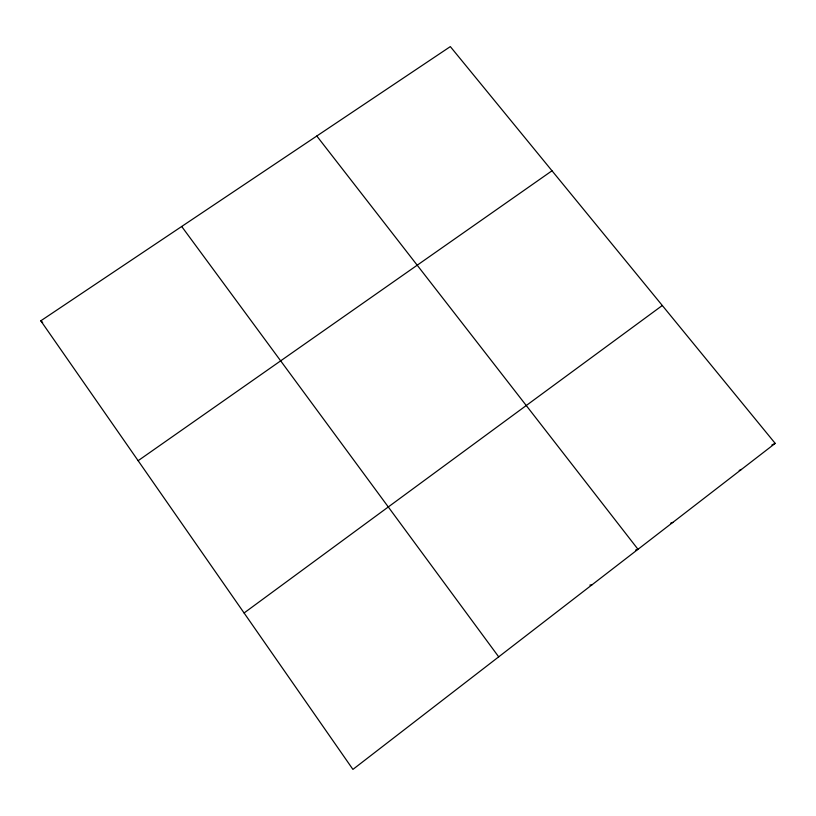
<?xml version="1.0" encoding="UTF-8"?>
<svg xmlns="http://www.w3.org/2000/svg" width="816" height="816" viewBox="0 0 816 816"><rect width="100%" height="100%" fill="white"/><g stroke="black" fill="none" stroke-linecap="round" stroke-linejoin="round"><path stroke-width="1.22" d="M775.2 443.384L352.92 769.396L40.8 320.821L450.33 46.604L775.2 443.384L771.885 444.965M244.086 612.979L662.306 305.5M138.128 460.693L552.004 170.779M739.194 470.434L741.479 469.414M670.599 523.219L672.884 522.373M635.623 550.045L638 549.301L316.802 136.017M589.866 585.123L592.263 584.613M40.8 320.821L42.667 322.463M181.693 226.481L498.698 656.849"/></g></svg>
